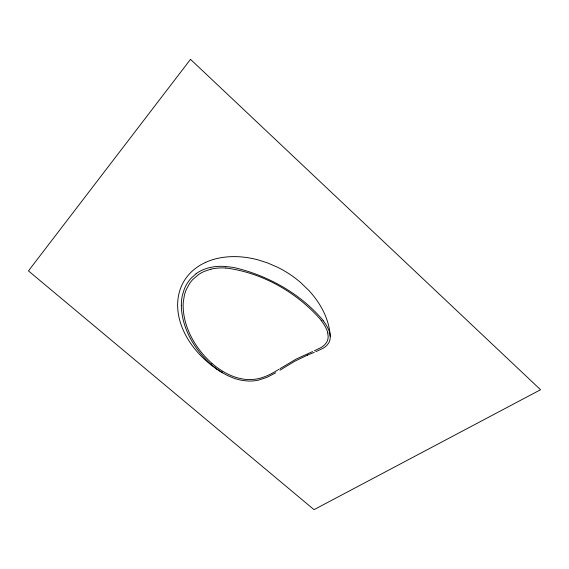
<?xml version="1.0" encoding="UTF-8"?>
<svg xmlns="http://www.w3.org/2000/svg" width="569" height="569" viewBox="0 0 569 569"><rect width="100%" height="100%" fill="white"/><g stroke="black" fill="none" stroke-linecap="round" stroke-linejoin="round"><path stroke-width="0.85" d="M196.063 273.796L191.305 278.006A65.15 47.846 30.9 0 0 184.249 289.251L182.322 295.567A76.651 56.388 30 0 0 181.326 305.546M279.948 370.206L294.813 361.194L307.473 355.099M279.927 368.691L296.385 358.961L312.573 351.578M278.917 369.317L278.376 369.644M277.843 369.971C270.268 374.694 261.925 378.805 252.885 379.452A39.915 28.407 29.9 0 1 243.034 379.068L238.084 378.008A43.77 31.252 30 0 1 222.664 371.223M275.759 372.78L266.861 377.396L258.667 380.071A45.221 32.227 30.1 0 1 248.888 381.066L243.838 380.64A40.072 28.478 29.9 0 1 233.354 377.994L227.927 375.696A48.493 34.695 30 0 1 222.507 372.78M205.686 262.337L201.362 264.528A80.962 59.51 30 0 0 216.512 368.968M314.365 350.817L321.037 347.531A30.513 22.931 26.5 0 0 324.771 344.7L326.535 342.438A19.325 14.481 25.6 0 0 328.164 336.514L327.737 332.972M307.324 355.163L314.237 352.332M315.816 351.692L322.737 348.434A30.655 23.052 26.3 0 0 326.919 345.326L328.683 343A19.68 14.751 25.4 0 0 330.248 336.884L329.757 333.206M210.95 269.18L204.527 271.299A55.044 40.456 31.5 0 0 198.481 274.621L192.77 279.521A61.843 45.406 31 0 0 189.399 283.81L186.355 289.443A68.572 50.364 30.5 0 0 184.349 295.51L183.31 301.933A76.459 56.26 29.9 0 0 183.133 305.617C183.332 327.922 195.615 348.761 211.91 363.349M225.786 267.992C262.401 272.665 297.31 292.537 321.314 320.418M222.429 371.13L217.031 367.482A60.492 43.785 29.9 0 1 211.91 363.349M216.533 368.932L222.429 372.731A54.482 39.176 30 0 1 217.109 369.217L211.775 365.021A66.011 47.917 29.8 0 1 210.466 363.883C194.114 349.01 181.796 328.05 181.319 305.539M323.185 320.489C300.667 293.746 268.198 275.581 234.35 267.622A75.023 54.432 30.7 0 0 232.259 267.259L224.044 266.37A55.705 40.947 31.6 0 0 196.013 273.739M330.233 336.265L329.8 331.777A80.791 59.404 29.9 0 0 308.988 290.603L300.567 282.459A81.147 59.653 29.9 0 0 277.11 267.032L267.522 262.914L258.12 259.898A81.253 59.724 29.9 0 0 205.686 262.337M323.028 320.56A40.499 30.079 26.9 0 1 329.949 333.199M321.158 320.489A38.891 28.891 26.9 0 1 327.936 332.965M210.935 269.158A55.456 40.733 31.5 0 1 225.793 268.006M190.508 59.34L28.45 270.894L314.038 509.66L540.55 389.729L190.508 59.34"/></g></svg>
